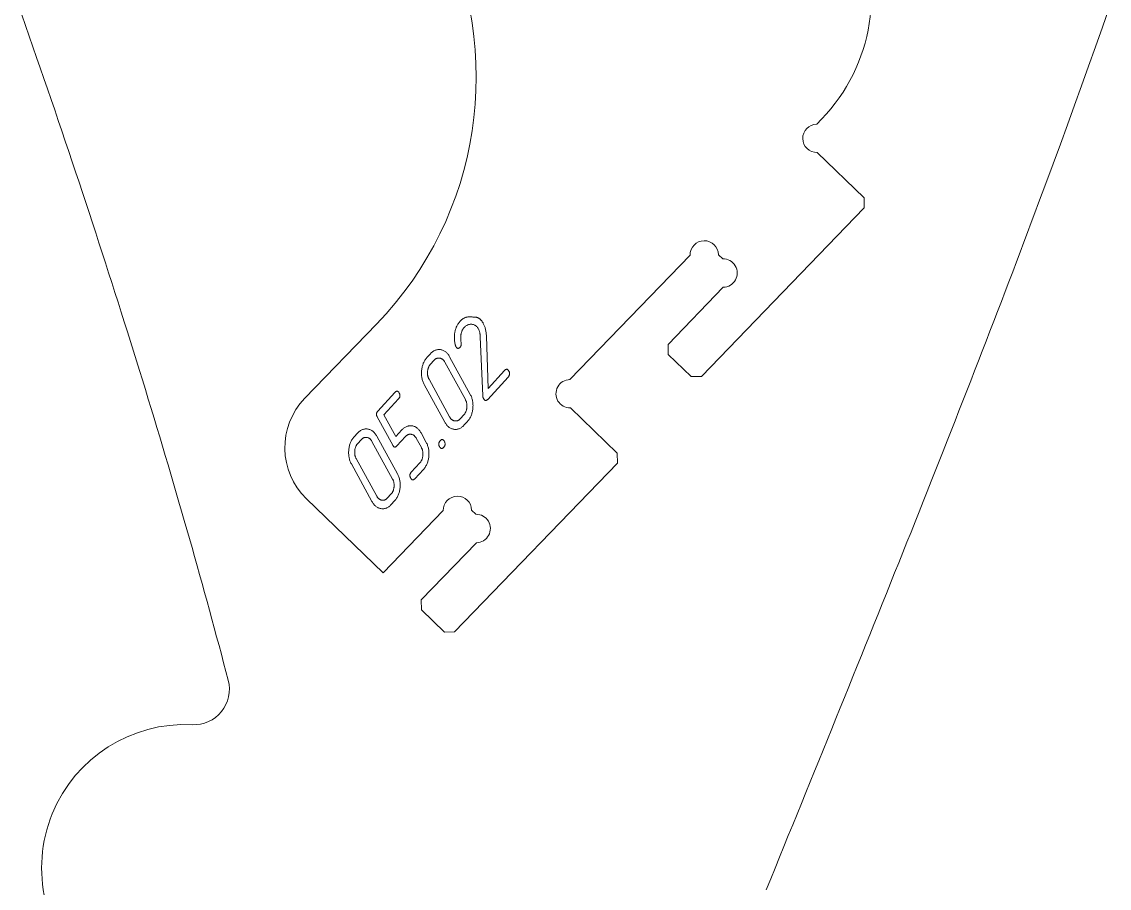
# Model space of a CAD drawing. Header units: millimetres. Extents: x 14 to 1461, y -733 to -10.
# Drawn here: x 666.7 to 819.8, y -371.4 to -249.4 of the extents above; entities that cross this region are included whole.
import ezdxf

# ---------------------------------------------------------------- set-up
doc = ezdxf.new("R2010")
doc.units = ezdxf.units.MM
doc.layers.add('Cut', color=7, linetype='Continuous', lineweight=0)
doc.layers.add('Mark', color=7, linetype='Continuous', lineweight=0)

msp = doc.modelspace()

# ---------------------------------------------------------------- linework, layer by layer
at = {"layer": 'Cut'}
for points in [[(783.757134, -234.802539, -0.3152987889), (779.264438, -263.127215), (778.576602, -263.83917, 0.9999999994), (778.645516, -267.838576), (785.241548, -274.211148), (785.265912, -275.625149), (762.336912, -299.358176), (760.922912, -299.382541), (757.68659, -296.255859), (757.662225, -294.841858), (765.424433, -286.807461, 1.0000001313), (765.35552, -282.808055), (764.749152, -282.222229, 0.9999999195), (760.749746, -282.291143), (743.835693, -299.798303, 1), (743.904607, -303.797709), (750.500639, -310.170281), (750.525003, -311.584282), (727.596003, -335.317309), (726.182003, -335.341674), (722.945681, -332.214992), (722.921316, -330.800991), (730.683524, -322.766594, 1.0000001313), (730.614611, -318.767188), (730.008243, -318.181362, 0.9999999435), (726.008837, -318.250276), (717.551811, -327.003856), (706.764071, -316.581583, -0.4142135215), (706.520425, -302.441575), (716.613316, -291.994767, 0.3187079092), (725.323797, -234.790195)], [(666.684199, -248.432918), (667.213134, -249.940933), (667.738699, -251.444262), (668.260904, -252.942917), (668.779758, -254.436911), (669.295269, -255.926255), (669.807447, -257.410961), (670.3163, -258.891043), (670.821838, -260.366511), (671.324069, -261.837377), (671.823003, -263.303655), (672.318648, -264.765356), (672.811014, -266.222492), (673.300109, -267.675075), (673.785942, -269.123117), (674.268522, -270.566631), (674.747858, -272.005628), (675.22396, -273.44012), (675.696836, -274.870121), (676.166494, -276.295641), (676.632945, -277.716693), (677.096197, -279.133289), (677.556258, -280.54544), (678.013139, -281.95316), (678.466847, -283.35646), (678.917392, -284.755353), (679.364783, -286.14985), (679.809029, -287.539963), (680.250138, -288.925705), (680.68812, -290.307087), (681.122983, -291.684123), (681.554737, -293.056823), (681.983391, -294.4252), (682.408952, -295.789266), (682.831432, -297.149033), (683.250837, -298.504514), (683.667179, -299.855719), (684.080464, -301.202662), (684.490702, -302.545355), (684.897903, -303.883809), (685.302075, -305.218037), (685.703227, -306.54805), (686.101368, -307.873862), (686.496507, -309.195483), (686.888654, -310.512927), (687.277816, -311.826204), (687.664003, -313.135328), (688.047224, -314.44031), (688.427487, -315.741163), (688.804803, -317.037898), (689.179179, -318.330527), (689.550625, -319.619063), (689.919149, -320.903518), (690.284762, -322.183904), (690.64747, -323.460233), (691.007285, -324.732517), (691.364213, -326.000768), (691.718266, -327.264998), (692.06945, -328.52522), (692.417776, -329.781445), (692.763253, -331.033685), (693.105888, -332.281953), (693.445692, -333.526261), (693.782673, -334.766621), (694.11684, -336.003044), (694.448202, -337.235543), (694.776769, -338.464131), (695.102548, -339.688819), (695.425549, -340.909618), (695.745781, -342.126543, -0.5067444278), (690.666279, -348.389784, 1.3232719515), (699.444929, -386.250609, -0.5076742663)]]:
    msp.add_lwpolyline(points, format="xyb", dxfattribs=at)
msp.add_lwpolyline([(771.47159, -371.648592), (772.096113, -370.113036), (772.719184, -368.581191), (773.340777, -367.053002), (773.960886, -365.528429), (774.579507, -364.007429), (775.196633, -362.489961), (775.812261, -360.975982), (776.426384, -359.465451), (777.038998, -357.958325), (777.650098, -356.454563), (778.259678, -354.954123), (778.867733, -353.456963), (779.474259, -351.963042), (780.079249, -350.472316), (780.6827, -348.984745), (781.284606, -347.500287), (781.884961, -346.018899), (782.483761, -344.54054), (783.081, -343.065168), (783.676674, -341.592741), (784.270777, -340.123217), (784.863304, -338.656554), (785.45425, -337.19271), (786.04361, -335.731644), (786.631378, -334.273313), (787.21755, -332.817676), (787.802121, -331.364691), (788.385085, -329.914316), (788.966437, -328.466508), (789.546172, -327.021227), (790.124286, -325.57843), (790.700772, -324.138075), (791.275626, -322.700121), (791.848842, -321.264525), (792.420416, -319.831246), (792.990342, -318.400242), (793.558616, -316.971471), (794.125231, -315.54489), (794.690184, -314.120459), (795.253469, -312.698135), (795.81508, -311.277877), (796.375013, -309.859642), (796.933262, -308.443388), (797.489823, -307.029074), (798.044689, -305.616658), (798.597857, -304.206098), (799.149321, -302.797352), (799.699076, -301.390378), (800.247117, -299.985135), (800.793438, -298.58158), (801.338035, -297.179671), (801.880902, -295.779367), (802.422034, -294.380625), (802.961427, -292.983405), (803.499074, -291.587663), (804.034971, -290.193359), (804.569113, -288.800449), (805.101495, -287.408893), (805.632111, -286.018649), (806.160957, -284.629673), (806.688027, -283.241926), (807.213315, -281.855364), (807.736818, -280.469946), (808.25853, -279.08563), (808.778446, -277.702375), (809.29656, -276.320137), (809.812867, -274.938876), (810.327363, -273.558549), (810.840043, -272.179114), (811.85993, -269.422756), (812.87249, -266.669465), (813.87768, -263.918906), (814.875459, -261.170745), (815.865787, -258.424646), (816.848622, -255.680274), (817.823924, -252.937295), (818.791652, -250.195372), (819.751764, -247.454171)], dxfattribs=at)
at = {"layer": 'Mark'}
for points in [[(731.585316, -302.091954), (731.589595, -302.151416), (731.595684, -302.207299), (731.603584, -302.259603), (731.613294, -302.308329), (731.624815, -302.353477), (731.638147, -302.395046), (731.653289, -302.433037), (731.670241, -302.467449), (731.703566, -302.524527), (731.737428, -302.574995), (731.771827, -302.61885), (731.806762, -302.656094), (731.842234, -302.686727), (731.878243, -302.710747), (731.914788, -302.728157), (731.95187, -302.738955), (731.989489, -302.743141), (732.027645, -302.740716), (732.066337, -302.731679), (732.105566, -302.716031), (732.145332, -302.693771), (732.185634, -302.6649), (732.226473, -302.629417), (732.267849, -302.587322), (735.155184, -299.439572), (735.195706, -299.392507), (735.231568, -299.344741), (735.262771, -299.296277), (735.289316, -299.247113), (735.311201, -299.19725), (735.328426, -299.146687), (735.340993, -299.095425), (735.3489, -299.043464), (735.352148, -298.990804), (735.350737, -298.937444), (735.344667, -298.883385), (735.333937, -298.828626), (735.318549, -298.773168), (735.298501, -298.717011), (735.273794, -298.660155), (735.244428, -298.602599), (735.212374, -298.547973), (735.179624, -298.499885), (735.146177, -298.458335), (735.112033, -298.423324), (735.077193, -298.39485), (735.041657, -298.372915), (735.005423, -298.357518), (734.968493, -298.34866), (734.930867, -298.346339), (734.892543, -298.350557), (734.853523, -298.361313), (734.813807, -298.378607), (734.773394, -298.40244), (734.732284, -298.43281), (734.690478, -298.469719), (734.647975, -298.513166), (732.315897, -301.055579), (732.083296, -293.682523), (732.076344, -293.549415), (732.066662, -293.419087), (732.054249, -293.29154), (732.039106, -293.166774), (732.021232, -293.044789), (732.000628, -292.925584), (731.977294, -292.80916), (731.951229, -292.695516), (731.922433, -292.584654), (731.890907, -292.476572), (731.85665, -292.37127), (731.819663, -292.26875), (731.779946, -292.16901), (731.737498, -292.072051), (731.692319, -291.977872), (731.64441, -291.886474), (731.610001, -291.825247), (731.575019, -291.76622), (731.539466, -291.709393), (731.50334, -291.654768), (731.466642, -291.602343), (731.429372, -291.552118), (731.39153, -291.504095), (731.353116, -291.458272), (731.31413, -291.414649), (731.274571, -291.373228), (731.23444, -291.334007), (731.193737, -291.296986), (731.152462, -291.262166), (731.110615, -291.229547), (731.068196, -291.199129), (731.025205, -291.170911), (730.981641, -291.144894), (730.937505, -291.121077), (730.892797, -291.099461), (730.847517, -291.080046), (730.801665, -291.062832), (730.755241, -291.047818), (730.708244, -291.035004), (730.660676, -291.024392), (730.612535, -291.01598), (730.563822, -291.009769), (730.514537, -291.005758), (730.46468, -291.003948), (730.414251, -291.004339), (730.363249, -291.00693), (730.311676, -291.011722), (730.25953, -291.018715), (730.181375, -291.00246), (730.104161, -290.988808), (730.02789, -290.977762), (729.952559, -290.969319), (729.878171, -290.96348), (729.804724, -290.960246), (729.732219, -290.959616), (729.660655, -290.96159), (729.590033, -290.966168), (729.520353, -290.973351), (729.451614, -290.983137), (729.383818, -290.995528), (729.316962, -291.010523), (729.251048, -291.028122), (729.186076, -291.048325), (729.122046, -291.071133), (729.058957, -291.096544), (728.99681, -291.12456), (728.935605, -291.15518), (728.875341, -291.188404), (728.816019, -291.224232), (728.757638, -291.262665), (728.700199, -291.303702), (728.643702, -291.347342), (728.588146, -291.393587), (728.533532, -291.442437), (728.47986, -291.49389), (728.427129, -291.547948), (728.414094, -291.561869), (728.407598, -291.568891), (728.404356, -291.572417), (728.399451, -291.577774), (728.359107, -291.622737), (728.281454, -291.714172), (728.207848, -291.807618), (728.138287, -291.903075), (728.072773, -292.000543), (728.011305, -292.100022), (727.953883, -292.201512), (727.900506, -292.305013), (727.851176, -292.410524), (727.805892, -292.518047), (727.764654, -292.627581), (727.727463, -292.739126), (727.694317, -292.852681), (727.665217, -292.968248), (727.640164, -293.085825), (727.619156, -293.205414), (727.602195, -293.327013), (727.589279, -293.450624), (727.58041, -293.576245), (727.575587, -293.703878), (727.57481, -293.833521), (727.578079, -293.965175), (727.585394, -294.098841), (727.596755, -294.234517), (727.612162, -294.372204), (727.631615, -294.511902), (727.655115, -294.653611), (727.68266, -294.797331), (727.69795, -294.869946), (727.705974, -294.906441), (727.710081, -294.924736), (727.710585, -294.926952), (727.710663, -294.927277), (727.71082, -294.927928), (727.713339, -294.938251), (727.718447, -294.958407), (727.728945, -294.996763), (727.739818, -295.03251), (727.751065, -295.065647), (727.762688, -295.096175), (727.774685, -295.124094), (727.787056, -295.149404), (727.790208, -295.155323), (727.790999, -295.156778), (727.791996, -295.158596), (727.794196, -295.162582), (727.803034, -295.178205), (727.820891, -295.2079), (727.83899, -295.23553), (727.85733, -295.261094), (727.875912, -295.284593), (727.894735, -295.306026), (727.913799, -295.325394), (727.933105, -295.342696), (727.952652, -295.357932), (727.972441, -295.371103), (727.992471, -295.382209), (728.012743, -295.391249), (728.033256, -295.398223), (728.054011, -295.403132), (728.075007, -295.405976), (728.096244, -295.406753), (728.117723, -295.405466), (728.139443, -295.402112), (728.161405, -295.396693), (728.183609, -295.389209), (728.206053, -295.379659), (728.228739, -295.368044), (728.251667, -295.354363), (728.274836, -295.338616), (728.298247, -295.320804), (728.321899, -295.300927), (728.345792, -295.278984), (728.369927, -295.254975), (728.382085, -295.242196), (728.388186, -295.235613), (728.392232, -295.231174), (728.420955, -295.196985), (728.446839, -295.161187), (728.469883, -295.123779), (728.490086, -295.084763), (728.507451, -295.044138), (728.521975, -295.001903), (728.533659, -294.95806), (728.542504, -294.912608), (728.548509, -294.865546), (728.551674, -294.816876), (728.552, -294.766596), (728.549485, -294.714708), (728.544131, -294.66121), (728.535937, -294.606103), (728.535331, -294.602606), (728.535023, -294.600855), (728.534375, -294.597142), (728.530164, -294.572549), (728.522159, -294.523681), (728.50782, -294.427217), (728.495709, -294.332451), (728.485826, -294.239381), (728.478172, -294.148009), (728.472746, -294.058334), (728.469547, -293.970356), (728.468577, -293.884075), (728.469835, -293.799492), (728.473322, -293.716605), (728.479036, -293.635416), (728.486978, -293.555924), (728.497149, -293.478128), (728.509548, -293.40203), (728.524174, -293.32763), (728.541029, -293.254926), (728.560112, -293.183919), (728.581424, -293.11461), (728.604963, -293.046997), (728.630731, -292.981082), (728.658726, -292.916864), (728.68895, -292.854343), (728.721402, -292.793519), (728.756082, -292.734393), (728.79299, -292.676963), (728.832126, -292.621231), (728.873491, -292.567195), (728.917083, -292.514857), (728.939715, -292.489325), (728.94546, -292.483008), (728.95008, -292.477973), (728.958186, -292.469225), (728.99083, -292.435058), (729.057167, -292.3707), (729.124902, -292.311641), (729.194036, -292.257881), (729.264568, -292.20942), (729.3365, -292.166258), (729.40983, -292.128396), (729.484558, -292.095832), (729.560686, -292.068568), (729.638212, -292.046603), (729.717136, -292.029937), (729.79746, -292.01857), (729.879182, -292.012503), (729.962302, -292.011734), (730.047264, -292.016509), (730.13117, -292.02717), (730.212312, -292.043521), (730.29069, -292.065563), (730.366305, -292.093295), (730.439156, -292.126718), (730.509243, -292.165831), (730.576566, -292.210635), (730.641126, -292.261129), (730.702921, -292.317313), (730.761953, -292.379188), (730.818221, -292.446753), (730.871725, -292.520009), (730.922466, -292.598955), (730.946799, -292.640562), (730.958707, -292.661899), (730.967524, -292.678154), (730.999997, -292.741983), (731.030348, -292.808185), (731.058576, -292.876758), (731.084683, -292.947704), (731.108667, -293.021022), (731.13053, -293.096712), (731.15027, -293.174774), (731.167889, -293.255209), (731.183385, -293.338016), (731.19676, -293.423195), (731.208012, -293.510746), (731.217142, -293.600669), (731.22415, -293.692965), (731.229036, -293.787633)], [(724.197306, -296.169477), (723.714474, -296.695856), (723.636599, -296.784626), (723.562837, -296.876654), (723.493187, -296.97194), (723.42765, -297.070485), (723.366226, -297.172288), (723.308915, -297.277349), (723.255716, -297.385669), (723.20663, -297.497247), (723.161656, -297.612084), (723.120796, -297.730179), (723.084048, -297.851532), (723.051412, -297.976144), (723.02289, -298.104014), (722.99848, -298.235142), (722.978183, -298.369528), (722.961998, -298.507173), (722.950186, -298.645519), (722.943004, -298.782006), (722.940454, -298.916636), (722.942535, -299.049408), (722.949248, -299.180323), (722.960592, -299.309379), (722.976567, -299.436578), (722.997173, -299.561919), (723.02241, -299.685403), (723.052279, -299.807029), (723.086779, -299.926797), (723.12591, -300.044707), (723.169672, -300.160759), (723.218066, -300.274954), (723.271091, -300.387291), (723.328747, -300.49777), (726.227084, -305.79152), (726.288417, -305.898384), (726.352174, -305.999376), (726.418355, -306.094496), (726.486959, -306.183742), (726.557988, -306.267117), (726.631441, -306.344619), (726.707317, -306.416248), (726.785618, -306.482005), (726.866343, -306.541889), (726.949491, -306.595901), (727.035064, -306.644041), (727.12306, -306.686307), (727.213481, -306.722702), (727.306325, -306.753224), (727.401594, -306.777873), (727.499286, -306.79665), (727.597604, -306.809266), (727.694747, -306.815432), (727.790716, -306.81515), (727.885512, -306.808418), (727.979133, -306.795238), (728.07158, -306.775608), (728.162854, -306.749529), (728.252953, -306.717), (728.341878, -306.678023), (728.429629, -306.632597), (728.516206, -306.580721), (728.601609, -306.522396), (728.685838, -306.457622), (728.768893, -306.386399), (728.850774, -306.308726), (728.931481, -306.224605), (729.414313, -305.698225), (729.493174, -305.608396), (729.567876, -305.515389), (729.638419, -305.419204), (729.704803, -305.319842), (729.767029, -305.217302), (729.825095, -305.111584), (729.879003, -305.002688), (729.928751, -304.890615), (729.974341, -304.775364), (730.015772, -304.656936), (730.053044, -304.53533), (730.086157, -304.410546), (730.115111, -304.282584), (730.139906, -304.151445), (730.160543, -304.017128), (730.17702, -303.879634), (730.189084, -303.741454), (730.196477, -303.605084), (730.199202, -303.470522), (730.197257, -303.337768), (730.190642, -303.206823), (730.179358, -303.077686), (730.163405, -302.950357), (730.142782, -302.824837), (730.117489, -302.701126), (730.087527, -302.579223), (730.052896, -302.459129), (730.013595, -302.340843), (729.969625, -302.224365), (729.920985, -302.109696), (729.867675, -301.996836), (729.809697, -301.885783), (726.911359, -296.592034), (726.849976, -296.485087), (726.786155, -296.384041), (726.719895, -296.288897), (726.651198, -296.199654), (726.580063, -296.116311), (726.506491, -296.03887), (726.43048, -295.967331), (726.352032, -295.901692), (726.271145, -295.841954), (726.187821, -295.788118), (726.102059, -295.740183), (726.01386, -295.698149), (725.923222, -295.662016), (725.830146, -295.631785), (725.734633, -295.607454), (725.636682, -295.589025), (725.538087, -295.576782), (725.440644, -295.571007), (725.344351, -295.571703), (725.24921, -295.578868), (725.15522, -295.592503), (725.062381, -295.612607), (724.970693, -295.639181), (724.880157, -295.672224), (724.790771, -295.711737), (724.702537, -295.75772), (724.615454, -295.810172), (724.529522, -295.869094), (724.444741, -295.934485), (724.361112, -296.006346), (724.278633, -296.084676)], [(724.704515, -297.095883), (724.221683, -297.622262), (724.178834, -297.671167), (724.138233, -297.722001), (724.09988, -297.774766), (724.063776, -297.82946), (724.029921, -297.886084), (723.998314, -297.944638), (723.968955, -298.005122), (723.941845, -298.067536), (723.916983, -298.13188), (723.89437, -298.198154), (723.874005, -298.266358), (723.855889, -298.336491), (723.840021, -298.408555), (723.826401, -298.482548), (723.81503, -298.558471), (723.805907, -298.636325), (723.799204, -298.714589), (723.795092, -298.791745), (723.79357, -298.867793), (723.794639, -298.942733), (723.798299, -299.016564), (723.804549, -299.089288), (723.81339, -299.160903), (723.824822, -299.23141), (723.838844, -299.300809), (723.855457, -299.3691), (723.874661, -299.436283), (723.896456, -299.502358), (723.920841, -299.567324), (723.947816, -299.631183), (723.977383, -299.693933), (724.00954, -299.755575), (726.907877, -305.049325), (726.942166, -305.109036), (726.97785, -305.165472), (727.014927, -305.218634), (727.053398, -305.268521), (727.093264, -305.315134), (727.134524, -305.358471), (727.177177, -305.398534), (727.221225, -305.435323), (727.266667, -305.468836), (727.313503, -305.499075), (727.361733, -305.526039), (727.411357, -305.549728), (727.462375, -305.570142), (727.514788, -305.587282), (727.568594, -305.601147), (727.623795, -305.611737), (727.679325, -305.618906), (727.734123, -305.622506), (727.788187, -305.622537), (727.841517, -305.619), (727.894114, -305.611894), (727.945977, -305.601219), (727.997108, -305.586976), (728.047504, -305.569164), (728.097167, -305.547784), (728.146097, -305.522835), (728.194293, -305.494317), (728.241756, -305.462231), (728.288485, -305.426576), (728.334481, -305.387352), (728.379743, -305.34456), (728.424272, -305.298199), (728.907104, -304.771819), (728.950983, -304.721805), (728.992562, -304.669945), (729.03184, -304.61624), (729.068817, -304.560688), (729.103494, -304.50329), (729.13587, -304.444047), (729.165946, -304.382958), (729.19372, -304.320022), (729.219194, -304.255241), (729.242368, -304.188614), (729.26324, -304.120141), (729.281813, -304.049822), (729.298084, -303.977658), (729.312055, -303.903647), (729.323725, -303.827791), (729.333094, -303.750088), (729.340002, -303.671994), (729.344287, -303.594961), (729.34595, -303.51899), (729.344989, -303.444081), (729.341407, -303.370233), (729.335201, -303.297447), (729.326373, -303.225722), (729.314923, -303.15506), (729.30085, -303.085459), (729.284154, -303.016919), (729.264835, -302.949442), (729.242894, -302.883026), (729.218331, -302.817671), (729.191144, -302.753379), (729.161335, -302.690148), (729.128904, -302.627979), (726.230566, -297.334229), (726.196258, -297.274499), (726.160541, -297.218065), (726.123414, -297.164925), (726.084877, -297.115082), (726.044931, -297.068533), (726.003575, -297.025281), (725.96081, -296.985323), (725.916635, -296.948661), (725.871051, -296.915295), (725.824057, -296.885224), (725.775653, -296.858448), (725.72584, -296.834968), (725.674617, -296.814784), (725.621985, -296.797895), (725.567943, -296.784301), (725.512492, -296.774003), (725.45669, -296.76715), (725.401594, -296.763894), (725.347206, -296.764233), (725.293526, -296.768169), (725.240552, -296.7757), (725.188285, -296.786828), (725.136726, -296.801551), (725.085874, -296.819871), (725.035729, -296.841786), (724.986291, -296.867298), (724.93756, -296.896405), (724.889537, -296.929109), (724.842221, -296.965408), (724.795612, -297.005304), (724.74971, -297.048795)], [(718.893339, -309.042189), (718.925364, -309.096845), (718.958049, -309.145004), (718.991394, -309.186665), (719.025398, -309.221829), (719.060062, -309.250495), (719.095385, -309.272663), (719.131367, -309.288333), (719.168009, -309.297505), (719.205311, -309.30018), (719.243272, -309.296357), (719.281893, -309.286037), (719.321173, -309.269218), (719.361112, -309.245902), (719.401711, -309.216088), (719.44297, -309.179777), (719.484888, -309.136967), (720.696796, -307.815754), (720.741369, -307.769344), (720.78667, -307.726504), (720.8327, -307.687236), (720.879457, -307.651539), (720.926942, -307.619413), (720.975156, -307.590859), (721.024097, -307.565876), (721.073767, -307.544464), (721.124164, -307.526624), (721.17529, -307.512355), (721.227143, -307.501658), (721.279725, -307.494531), (721.333035, -307.490976), (721.387072, -307.490993), (721.441838, -307.49458), (721.497332, -307.501739), (721.552481, -307.512298), (721.606212, -307.526084), (721.658525, -307.543098), (721.709421, -307.56334), (721.758899, -307.586809), (721.806959, -307.613505), (721.853601, -307.64343), (721.898826, -307.676582), (721.942633, -307.712961), (721.985023, -307.752568), (722.025994, -307.795403), (722.065548, -307.841465), (722.103684, -307.890755), (722.140403, -307.943273), (722.175704, -307.999018), (722.209587, -308.057991), (722.934171, -309.381428), (722.966232, -309.44288), (722.995725, -309.505444), (723.02265, -309.569121), (723.047007, -309.633911), (723.068795, -309.699814), (723.088015, -309.766829), (723.104666, -309.834957), (723.11875, -309.904198), (723.130265, -309.974551), (723.139212, -310.046017), (723.145591, -310.118596), (723.149401, -310.192287), (723.150643, -310.267091), (723.149317, -310.343008), (723.145422, -310.420038), (723.13896, -310.49818), (723.130068, -310.575931), (723.118888, -310.651787), (723.105419, -310.725747), (723.089661, -310.797812), (723.071614, -310.867981), (723.051278, -310.936254), (723.028653, -311.002633), (723.003739, -311.067116), (722.976536, -311.129703), (722.947045, -311.190395), (722.915264, -311.249191), (722.881195, -311.306092), (722.844836, -311.361098), (722.806189, -311.414208), (722.765253, -311.465422), (722.722028, -311.514741), (721.51012, -312.835954), (721.470183, -312.882382), (721.434868, -312.92955), (721.404176, -312.977458), (721.378105, -313.026105), (721.356657, -313.075493), (721.33983, -313.12562), (721.327626, -313.176487), (721.320044, -313.228094), (721.317084, -313.28044), (721.318745, -313.333527), (721.325029, -313.387353), (721.335935, -313.441919), (721.351463, -313.497225), (721.371613, -313.553271), (721.396386, -313.610056), (721.42578, -313.667582), (721.457805, -313.722238), (721.490491, -313.770397), (721.523835, -313.812058), (721.557839, -313.847222), (721.592503, -313.875888), (721.627826, -313.898055), (721.663808, -313.913726), (721.700451, -313.922898), (721.737752, -313.925573), (721.775713, -313.92175), (721.814334, -313.911429), (721.853614, -313.894611), (721.893553, -313.871295), (721.934152, -313.841481), (721.975411, -313.805169), (722.017329, -313.76236), (723.229237, -312.441147), (723.307532, -312.351913), (723.381669, -312.259456), (723.451647, -312.163778), (723.517466, -312.064878), (723.579127, -311.962756), (723.636629, -311.857413), (723.689972, -311.748847), (723.739157, -311.63706), (723.784183, -311.522051), (723.82505, -311.40382), (723.861759, -311.282367), (723.894309, -311.157692), (723.922701, -311.029796), (723.946934, -310.898678), (723.967008, -310.764338), (723.982924, -310.626776), (723.994458, -310.488538), (724.001388, -310.352168), (724.003714, -310.217668), (724.001435, -310.085036), (723.994553, -309.954274), (723.983066, -309.82538), (723.966975, -309.698355), (723.946279, -309.573199), (723.92098, -309.449912), (723.891076, -309.328494), (723.856568, -309.208945), (723.817455, -309.091265), (723.773739, -308.975454), (723.725418, -308.861511), (723.672493, -308.749438), (723.614964, -308.639233), (722.89038, -307.315796), (722.829453, -307.20967), (722.766079, -307.109369), (722.700257, -307.014894), (722.631987, -306.926244), (722.56127, -306.84342), (722.488106, -306.766421), (722.412493, -306.695247), (722.334433, -306.629899), (722.253926, -306.570376), (722.170971, -306.516678), (722.085568, -306.468806), (721.997718, -306.42676), (721.90742, -306.390538), (721.814674, -306.360143), (721.719481, -306.335572), (721.62184, -306.316827), (721.52356, -306.304221), (721.426448, -306.298066), (721.330505, -306.298363), (721.23573, -306.305113), (721.142125, -306.318314), (721.049687, -306.337967), (720.958418, -306.364071), (720.868318, -306.396628), (720.779387, -306.435637), (720.691624, -306.481097), (720.60503, -306.533009), (720.519604, -306.591373), (720.435347, -306.656189), (720.352258, -306.727457), (720.270338, -306.805177), (720.189587, -306.889348), (719.320489, -307.836832), (717.650341, -304.786288), (719.72169, -302.52812), (719.762212, -302.481054), (719.798074, -302.433289), (719.829278, -302.384824), (719.855822, -302.335661), (719.877707, -302.285797), (719.894932, -302.235235), (719.907499, -302.183973), (719.915406, -302.132012), (719.918654, -302.079351), (719.917243, -302.025991), (719.911173, -301.971932), (719.900444, -301.917174), (719.885055, -301.861716), (719.865007, -301.805559), (719.8403, -301.748702), (719.810934, -301.691146), (719.77888, -301.63652), (719.74613, -301.588432), (719.712683, -301.546882), (719.67854, -301.511871), (719.643699, -301.483398), (719.608163, -301.461463), (719.571929, -301.446066), (719.534999, -301.437207), (719.497373, -301.434887), (719.459049, -301.439105), (719.42003, -301.449861), (719.380313, -301.467155), (719.3399, -301.490987), (719.29879, -301.521358), (719.256984, -301.558267), (719.214481, -301.601714), (716.800322, -304.233611), (716.760385, -304.280039), (716.72507, -304.327207), (716.694378, -304.375115), (716.668307, -304.423763), (716.646859, -304.47315), (716.630032, -304.523277), (716.617828, -304.574144), (716.610245, -304.625751), (716.607285, -304.678098), (716.608947, -304.731184), (716.615231, -304.785011), (716.626137, -304.839577), (716.641665, -304.894882), (716.661815, -304.950928), (716.686587, -305.007714), (716.715982, -305.065239)], [(713.946785, -307.344514), (713.463954, -307.870894), (713.386079, -307.959664), (713.312316, -308.051692), (713.242667, -308.146978), (713.17713, -308.245523), (713.115706, -308.347326), (713.058394, -308.452387), (713.005196, -308.560707), (712.956109, -308.672285), (712.911136, -308.787122), (712.870275, -308.905217), (712.833527, -309.02657), (712.800892, -309.151182), (712.772369, -309.279051), (712.74796, -309.41018), (712.727662, -309.544566), (712.711478, -309.682211), (712.699665, -309.820557), (712.692484, -309.957044), (712.689934, -310.091674), (712.692015, -310.224446), (712.698728, -310.355361), (712.710071, -310.484417), (712.726046, -310.611616), (712.746652, -310.736957), (712.77189, -310.860441), (712.801758, -310.982067), (712.836258, -311.101834), (712.875389, -311.219745), (712.919152, -311.335797), (712.967546, -311.449992), (713.02057, -311.562329), (713.078227, -311.672808), (715.976564, -316.966558), (716.037897, -317.073422), (716.101653, -317.174414), (716.167834, -317.269534), (716.236439, -317.35878), (716.307468, -317.442155), (716.38092, -317.519657), (716.456797, -317.591286), (716.535098, -317.657043), (716.615822, -317.716927), (716.698971, -317.770939), (716.784543, -317.819079), (716.87254, -317.861345), (716.96296, -317.89774), (717.055805, -317.928261), (717.151073, -317.952911), (717.248766, -317.971688), (717.347083, -317.984303), (717.444227, -317.99047), (717.540196, -317.990188), (717.634991, -317.983456), (717.728613, -317.970276), (717.82106, -317.950646), (717.912333, -317.924567), (718.002432, -317.892038), (718.091358, -317.853061), (718.179109, -317.807634), (718.265686, -317.755759), (718.351089, -317.697434), (718.435318, -317.63266), (718.518373, -317.561437), (718.600254, -317.483764), (718.680961, -317.399643), (719.163793, -316.873263), (719.242654, -316.783434), (719.317356, -316.690427), (719.387899, -316.594242), (719.454283, -316.49488), (719.516508, -316.39234), (719.574575, -316.286622), (719.628482, -316.177726), (719.678231, -316.065653), (719.723821, -315.950402), (719.765251, -315.831974), (719.802523, -315.710368), (719.835637, -315.585584), (719.864591, -315.457622), (719.889386, -315.326483), (719.910022, -315.192166), (719.9265, -315.054672), (719.938563, -314.916492), (719.945957, -314.780122), (719.948681, -314.645559), (719.946736, -314.512806), (719.940122, -314.38186), (719.928838, -314.252724), (719.912884, -314.125395), (719.892261, -313.999875), (719.866969, -313.876164), (719.837007, -313.754261), (719.802375, -313.634167), (719.763075, -313.515881), (719.719104, -313.399403), (719.670464, -313.284734), (719.617155, -313.171873), (719.559176, -313.060821), (716.660839, -307.767072), (716.599456, -307.660125), (716.535634, -307.559079), (716.469375, -307.463935), (716.400678, -307.374691), (716.329543, -307.291349), (716.25597, -307.213908), (716.17996, -307.142368), (716.101511, -307.07673), (716.020625, -307.016992), (715.937301, -306.963156), (715.851539, -306.915221), (715.763339, -306.873187), (715.672701, -306.837054), (715.579626, -306.806823), (715.484113, -306.782492), (715.386161, -306.764063), (715.287567, -306.75182), (715.190123, -306.746045), (715.093831, -306.746741), (714.99869, -306.753906), (714.9047, -306.767541), (714.811861, -306.787645), (714.720173, -306.814219), (714.629636, -306.847262), (714.540251, -306.886775), (714.452017, -306.932758), (714.364934, -306.98521), (714.279002, -307.044132), (714.194221, -307.109523), (714.110591, -307.181384), (714.028113, -307.259714)], [(714.453995, -308.270921), (713.971163, -308.7973), (713.928313, -308.846205), (713.887712, -308.897039), (713.84936, -308.949804), (713.813256, -309.004498), (713.779401, -309.061122), (713.747793, -309.119676), (713.718435, -309.18016), (713.691325, -309.242574), (713.666463, -309.306918), (713.643849, -309.373192), (713.623485, -309.441396), (713.605368, -309.511529), (713.5895, -309.583593), (713.575881, -309.657586), (713.56451, -309.733509), (713.555387, -309.811363), (713.548684, -309.889627), (713.544572, -309.966783), (713.54305, -310.042831), (713.544119, -310.117771), (713.547779, -310.191602), (713.554029, -310.264326), (713.56287, -310.335941), (713.574302, -310.406448), (713.588324, -310.475847), (713.604937, -310.544138), (713.624141, -310.611321), (713.645935, -310.677396), (713.67032, -310.742362), (713.697296, -310.806221), (713.726862, -310.868971), (713.75902, -310.930613), (716.657357, -316.224362), (716.691646, -316.284074), (716.727329, -316.34051), (716.764407, -316.393672), (716.802878, -316.443559), (716.842744, -316.490172), (716.884003, -316.533509), (716.926657, -316.573572), (716.970705, -316.61036), (717.016147, -316.643874), (717.062983, -316.674113), (717.111213, -316.701077), (717.160837, -316.724766), (717.211855, -316.74518), (717.264267, -316.76232), (717.318074, -316.776185), (717.373274, -316.786775), (717.428805, -316.793944), (717.483602, -316.797544), (717.537666, -316.797575), (717.590997, -316.794038), (717.643594, -316.786932), (717.695457, -316.776257), (717.746587, -316.762014), (717.796984, -316.744202), (717.846647, -316.722822), (717.895576, -316.697873), (717.943773, -316.669355), (717.991235, -316.637269), (718.037965, -316.601614), (718.083961, -316.56239), (718.129223, -316.519598), (718.173752, -316.473237), (718.656584, -315.946857), (718.700463, -315.896843), (718.742042, -315.844983), (718.78132, -315.791277), (718.818297, -315.735726), (718.852974, -315.678328), (718.88535, -315.619085), (718.915425, -315.557996), (718.9432, -315.49506), (718.968674, -315.430279), (718.991847, -315.363652), (719.01272, -315.295179), (719.031292, -315.22486), (719.047564, -315.152696), (719.061534, -315.078685), (719.073204, -315.002829), (719.082574, -314.925126), (719.089482, -314.847032), (719.093767, -314.769999), (719.095429, -314.694028), (719.094469, -314.619118), (719.090886, -314.545271), (719.084681, -314.472485), (719.075853, -314.40076), (719.064402, -314.330098), (719.050329, -314.260497), (719.033633, -314.191957), (719.014315, -314.12448), (718.992374, -314.058064), (718.96781, -313.992709), (718.940624, -313.928417), (718.910815, -313.865186), (718.878383, -313.803017), (715.980046, -308.509267), (715.945738, -308.449537), (715.91002, -308.393102), (715.872893, -308.339963), (715.834357, -308.29012), (715.79441, -308.243571), (715.753055, -308.200318), (715.710289, -308.160361), (715.666115, -308.123699), (715.62053, -308.090333), (715.573536, -308.060262), (715.525133, -308.033486), (715.47532, -308.010006), (715.424097, -307.989822), (715.371465, -307.972933), (715.317423, -307.959339), (715.261972, -307.949041), (715.206169, -307.942188), (715.151074, -307.938932), (715.096686, -307.939271), (715.043005, -307.943207), (714.990031, -307.950738), (714.937765, -307.961866), (714.886205, -307.976589), (714.835353, -307.994909), (714.785208, -308.016824), (714.735771, -308.042336), (714.68704, -308.071443), (714.639016, -308.104147), (714.5917, -308.140446), (714.545091, -308.180342), (714.499189, -308.223833)], [(725.570736, -308.409102), (725.530799, -308.45553), (725.495484, -308.502698), (725.464792, -308.550606), (725.438721, -308.599253), (725.417273, -308.648641), (725.400446, -308.698768), (725.388242, -308.749635), (725.38066, -308.801242), (725.377699, -308.853588), (725.379361, -308.906675), (725.385645, -308.960501), (725.396551, -309.015067), (725.412079, -309.070373), (725.432229, -309.126419), (725.457002, -309.183204), (725.486396, -309.24073), (725.518421, -309.295386), (725.551106, -309.343545), (725.584451, -309.385206), (725.618455, -309.42037), (725.653119, -309.449035), (725.688442, -309.471203), (725.724424, -309.486874), (725.761066, -309.496046), (725.798368, -309.498721), (725.836329, -309.494898), (725.87495, -309.484577), (725.91423, -309.467759), (725.954169, -309.444443), (725.994768, -309.414629), (726.036027, -309.378317), (726.077945, -309.335508), (726.118467, -309.288442), (726.154329, -309.240677), (726.185532, -309.192212), (726.212077, -309.143049), (726.233962, -309.093185), (726.251187, -309.042623), (726.263754, -308.991361), (726.271661, -308.9394), (726.274909, -308.886739), (726.273498, -308.833379), (726.267428, -308.77932), (726.256699, -308.724562), (726.24131, -308.669104), (726.221262, -308.612947), (726.196555, -308.55609), (726.167189, -308.498534), (726.135135, -308.443908), (726.102385, -308.39582), (726.068938, -308.354271), (726.034795, -308.319259), (725.999954, -308.290786), (725.964418, -308.268851), (725.928184, -308.253454), (725.891254, -308.244595), (725.853628, -308.242275), (725.815304, -308.246493), (725.776285, -308.257249), (725.736568, -308.274543), (725.696155, -308.298375), (725.655045, -308.328746), (725.613239, -308.365655)]]:
    msp.add_lwpolyline(points, close=True, dxfattribs=at)

doc.saveas('drawing.dxf')
